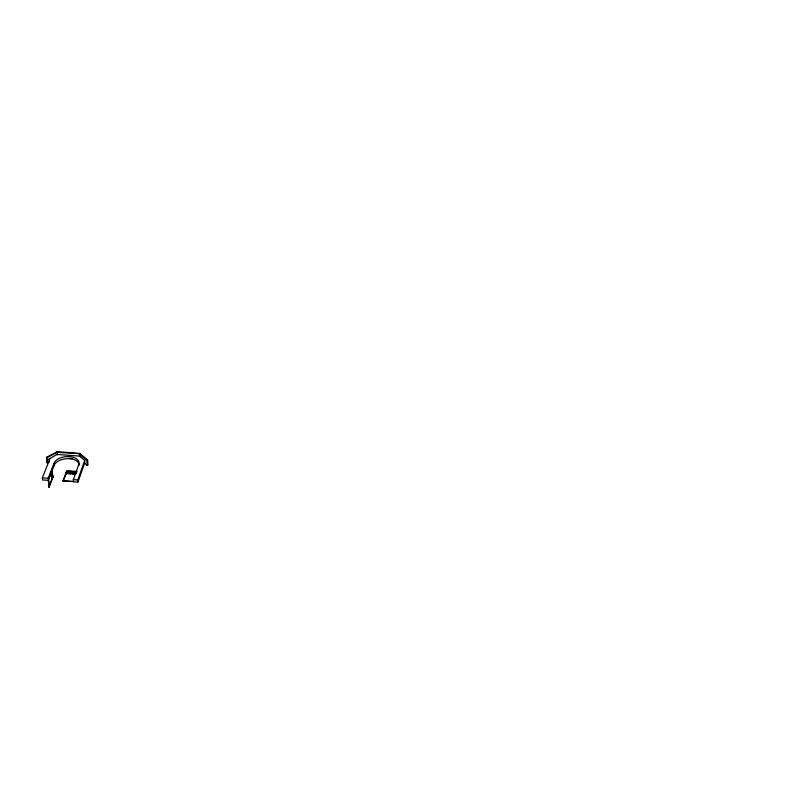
<?xml version="1.0" encoding="UTF-8"?>
<svg xmlns="http://www.w3.org/2000/svg" width="812" height="812" viewBox="0 0 812 812"><rect width="100%" height="100%" fill="white"/><g stroke="black" fill="none" stroke-linecap="round" stroke-linejoin="round"><path stroke-width="1.22" d="M75.09 473.528L75.526 471.478L75.09 473.944L76.115 471.498L75.678 473.964L76.389 471.965M52.851 477.405L48.964 487.098L48.212 478.217L53.856 463.672A12.708 7.298 -5.9 0 1 69.111 456.588A12.708 7.298 -5.9 0 1 78.541 465.124L73.334 479.679L73.476 481.77L77.972 482.034L84.834 462.495L84.702 460.414L79.444 456.09L56.759 454.436M77.972 482.034L77.84 479.933L84.712 460.414M74.501 473.924L75.222 471.467L74.207 473.914M73.009 473.447L74.034 471.427L73.334 473.883M73.628 473.893L74.633 471.447L73.912 473.903M71.233 473.386L71.974 471.346L71.304 473.812L72.603 471.833M72.177 473.843L72.897 471.843M72.42 473.426L72.755 473.863L73.445 471.396L72.461 473.853L73.192 471.853M80.215 455.755L79.444 456.09L79.566 453.411L87.645 459.947L87.95 465.083L87.178 465.428L84.346 463.033M69.751 473.335L70.502 471.295L69.852 473.761L69.456 473.325M70.136 473.772L70.796 471.305L70.136 473.772L71.679 471.336L71.009 473.802L71.74 471.802M70.431 473.782L70.867 471.772M68.391 473.711L69.02 471.244L68.391 473.711L69.903 471.275L68.979 473.731M66.655 473.65L67.548 471.193L66.503 473.223L66.939 473.66L66.503 473.223M67.091 473.244L68.137 471.214L67.386 473.254M67.68 473.264L68.726 471.234L67.812 473.69M62.981 480.907L73.435 481.557L62.981 480.907L66.625 471.051C67.497 471.508 66.482 474.594 65.904 473.203L66.655 471.163L76.927 471.407M63.194 481.201L67.102 471.64M51.755 479.121L52.78 476.512M48.964 487.098L52.81 476.969M51.521 476.218L52.475 472.726M52.689 475.396L51.633 477.557L52.293 474.482M51.643 477.781L52.323 474.929M51.735 478.897L52.729 475.842M51.217 472.422L52.262 470.036M49.299 487.119L48.659 479.293L54.018 465.763L53.856 463.672M51.288 473.315L52.303 470.483M52.333 470.94L51.674 474.005M51.359 474.208L52.374 471.386M52.404 471.833L51.704 474.452M47.238 460.11L57.561 454.101M52.415 475.416L52.922 477.659L51.978 469.854L48.659 479.293M57.297 454.781L57.378 451.655L79.566 453.411M48.385 480.318L42.539 479.983L42.356 477.872L49.948 458.678M47.411 462.19L49.217 461.236M57.378 451.655L46.497 457.298L46.944 462.799L49.288 462.18M46.497 457.298L47.035 457.653L57.114 452.335L80.094 453.756M79.322 454.091L86.874 460.282L87.645 459.947M66.777 471.518L76.886 471.873M65.833 473.203L66.361 473.64M52.12 472.259L51.43 475.101M51.562 476.664L52.516 473.173M42.356 477.872L48.212 478.217M73.334 479.679L77.84 479.933M68.573 458.394L72.268 458.618M56.566 451.99L57.114 452.335M47.035 457.653L47.482 463.144M51.978 469.854L52.151 472.076M86.874 460.282L87.178 465.428M54.018 465.763A12.698 7.308 -6 0 1 67.548 458.628A12.698 7.308 -6 0 1 79.17 465.195"/></g></svg>
